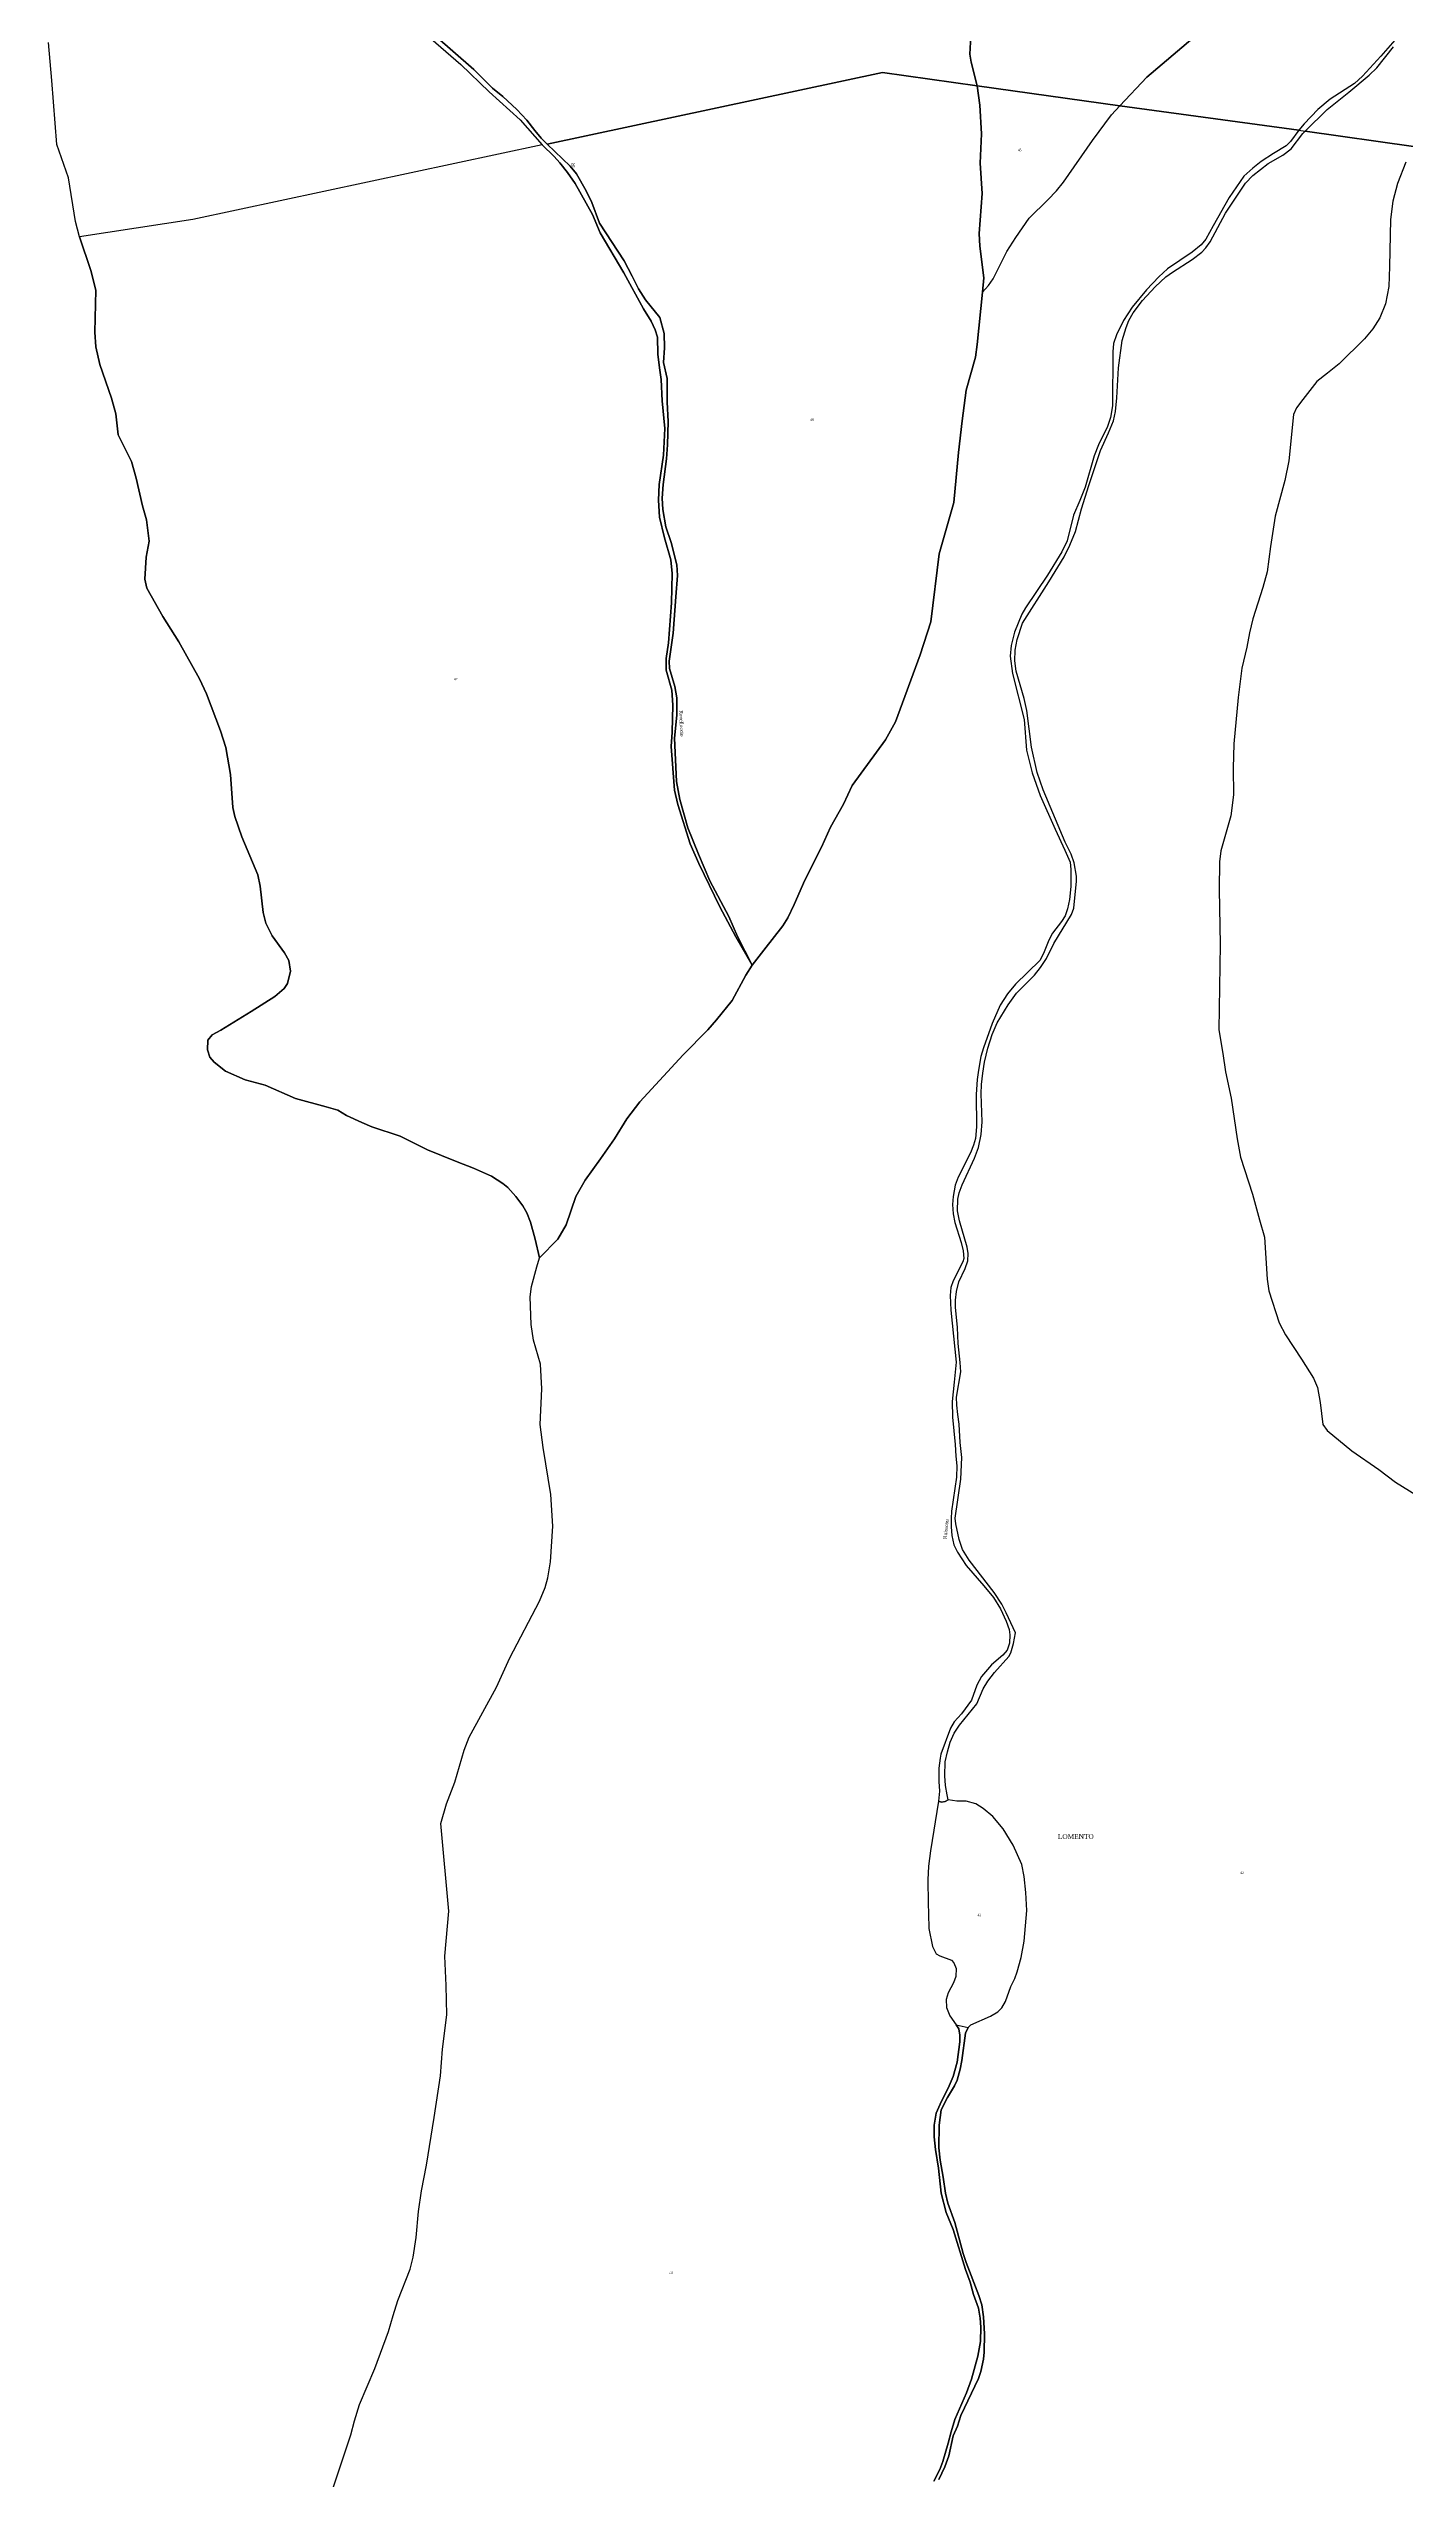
# Model space of a CAD drawing. Extents: x 1197506 to 1206978, y 6141540 to 6151741.
# Drawn here: x 1199805 to 1200936, y 6144041 to 6146067 of the extents above; entities that cross this region are included whole.
import ezdxf

# ---------------------------------------------------------------- set-up
doc = ezdxf.new("R2010")
doc.units = 0
doc.linetypes.add('CONTINU', pattern=[0])
for name, color, linetype in [('1LIEUDIT', 7, 'CONTINU'), ('1PARCELLE', 7, 'CONTINU'), ('1SUBDSECT', 7, 'CONTINU'), ('1TRONFLUV', 7, 'CONTINU'), ('3EAU', 7, 'CONTINU'), ('3LIEUDITTEX', 7, 'CONTINU'), ('3PARCELLETEX', 7, 'CONTINU'), ('3TRONFLUVTEX', 7, 'CONTINU')]:
    doc.layers.add(name, color=color, linetype=linetype)
doc.styles.get("Standard").update_dxf_attribs({"font": 'Times New Roman'})

msp = doc.modelspace()

# ---------------------------------------------------------------- linework, layer by layer
at = {"layer": '1LIEUDIT'}
for points in [[(1200573.63, 6146077.36), (1200572.65, 6146062.5), (1200573.77, 6146055.69), (1200578.81, 6146036.05), (1200581.01, 6146019.96), (1200582.47, 6145996.06), (1200581.38, 6145971.5), (1200583, 6145946.2), (1200580.44, 6145912.84), (1200580.97, 6145902.41), (1200584.49, 6145876.01), (1200583.38, 6145863.93), (1200578.96, 6145820.49), (1200577.31, 6145809.94), (1200569.7, 6145782.38), (1200566.45, 6145756.75), (1200563.25, 6145730.54), (1200559.36, 6145688.83), (1200547.14, 6145645.9), (1200540.1, 6145589.29), (1200531.46, 6145561.84), (1200510.73, 6145505.88), (1200502.44, 6145491), (1200474.7, 6145453.01), (1200467.37, 6145437.43), (1200456.5, 6145418.24), (1200449.07, 6145401.5), (1200435.09, 6145374.06), (1200426.42, 6145353.71), (1200421, 6145342.63), (1200416.84, 6145336.07), (1200401.01, 6145315.68), (1200391.44, 6145303.2), (1200386.03, 6145294.84), (1200374.61, 6145273.89), (1200361.7, 6145257.51), (1200354.39, 6145249.4), (1200333.71, 6145228.61), (1200297.71, 6145189.36), (1200286.79, 6145175.07), (1200276.71, 6145158.6), (1200264.92, 6145141.7), (1200252.06, 6145123.95), (1200244.41, 6145110.44), (1200236.25, 6145086.69), (1200229.35, 6145074.9), (1200214.03, 6145059.29), (1200210.56, 6145074.75), (1200206.5, 6145089.11), (1200203.51, 6145096.78), (1200200.21, 6145102.69), (1200194.37, 6145110.53), (1200187.84, 6145118.01), (1200183.63, 6145121.27), (1200174.12, 6145127.25), (1200159.08, 6145134), (1200145.39, 6145139.23), (1200132.6, 6145144.65), (1200120.67, 6145149.31), (1200098.14, 6145160.66), (1200074.43, 6145168.59), (1200066.02, 6145171.96), (1200053.35, 6145177.98), (1200046.2, 6145182.31), (1200036.28, 6145185.23), (1200010.86, 6145192.11), (1199985.56, 6145203.27), (1199969, 6145207.73), (1199952.57, 6145214.93), (1199942.95, 6145222.25), (1199939.44, 6145226.48), (1199937.37, 6145232.59), (1199937.78, 6145240.81), (1199941.29, 6145245.27), (1199948.5, 6145249.02), (1199973.81, 6145264.47), (1199993.69, 6145277.07), (1200001.36, 6145283.66), (1200004.26, 6145287.79), (1200006.56, 6145298.32), (1200005.18, 6145306.97), (1200001.55, 6145313.49), (1199991.33, 6145327.54), (1199986.06, 6145338.3), (1199983.78, 6145347.01), (1199981.39, 6145369.17), (1199979.46, 6145378.61), (1199966.05, 6145410.08), (1199960.2, 6145427.01), (1199958.64, 6145434.72), (1199956.69, 6145462.22), (1199952.86, 6145484.67), (1199948.37, 6145498.52), (1199936.54, 6145529.35), (1199930.69, 6145541.86), (1199913.73, 6145572.78), (1199900.26, 6145593.63), (1199886.99, 6145617.41), (1199885.35, 6145624.93), (1199886.45, 6145643.33), (1199888.79, 6145656.43), (1199886.67, 6145674.21), (1199883.38, 6145685.87), (1199878.11, 6145709.04), (1199874.14, 6145722.82), (1199862.99, 6145745.27), (1199861, 6145762.58), (1199857.48, 6145775.8), (1199847.67, 6145803.87), (1199844.5, 6145818.51), (1199843.64, 6145830.57), (1199844.56, 6145865.76), (1199840.24, 6145882.06), (1199830.74, 6145910.17), (1199827.39, 6145922.87), (1199821.53, 6145959.45), (1199812.06, 6145987.01), (1199807.74, 6146040.52), (1199805.1, 6146072.04)], [(1200573.63, 6146077.36), (1200572.65, 6146062.5), (1200573.77, 6146055.69), (1200578.81, 6146036.05), (1200697.74, 6146019.35), (1200846.82, 6145998.92), (1200852.13, 6145998.14), (1200942.41, 6145985.33)], [(1200038.89, 6144024.11), (1200046.17, 6144046.09), (1200057.05, 6144078.44), (1200060.11, 6144090.01), (1200064.04, 6144103.8), (1200076.97, 6144133.82), (1200088.31, 6144164.69), (1200092.13, 6144177.98), (1200096.06, 6144190.32), (1200106.28, 6144216.54), (1200108.89, 6144226.45), (1200111.24, 6144243.01), (1200113.19, 6144264.63), (1200115.73, 6144281.77), (1200120.02, 6144303.27), (1200126.47, 6144342.97), (1200131.66, 6144377.74), (1200133.43, 6144399.95), (1200136.94, 6144428.56), (1200136.25, 6144452.96), (1200135.16, 6144477.31), (1200138.49, 6144514.95), (1200131.94, 6144587.86), (1200136.62, 6144604.35), (1200143.45, 6144622.48), (1200151.39, 6144648.94), (1200155.57, 6144659.95), (1200178.41, 6144701.45), (1200189.4, 6144726.03), (1200214.15, 6144773.28), (1200218.9, 6144784.67), (1200221.19, 6144792.58), (1200223.16, 6144805.95), (1200225.38, 6144835.83), (1200223.62, 6144861.97), (1200217.12, 6144901.28), (1200214.59, 6144920.55), (1200216.18, 6144950.08), (1200215, 6144970.8), (1200209.18, 6144990.72), (1200207.28, 6145003.62), (1200206.47, 6145026.7), (1200207.5, 6145035.49), (1200211.97, 6145051.68), (1200214.03, 6145059.29), (1200229.35, 6145074.9), (1200236.25, 6145086.69), (1200244.41, 6145110.44), (1200252.06, 6145123.95), (1200264.92, 6145141.7), (1200276.71, 6145158.6), (1200286.79, 6145175.07), (1200297.71, 6145189.36), (1200333.71, 6145228.61), (1200354.39, 6145249.4), (1200361.7, 6145257.51), (1200374.61, 6145273.89), (1200386.03, 6145294.84), (1200391.44, 6145303.2), (1200401.01, 6145315.68), (1200416.84, 6145336.07), (1200421, 6145342.63), (1200426.42, 6145353.71), (1200435.09, 6145374.06), (1200449.07, 6145401.5), (1200456.5, 6145418.24), (1200467.37, 6145437.43), (1200474.7, 6145453.01), (1200502.44, 6145491), (1200510.73, 6145505.88), (1200531.46, 6145561.84), (1200540.1, 6145589.29), (1200547.14, 6145645.9), (1200559.36, 6145688.83), (1200563.25, 6145730.54), (1200566.45, 6145756.75), (1200569.7, 6145782.38), (1200577.31, 6145809.94), (1200578.96, 6145820.49), (1200583.38, 6145863.93), (1200584.49, 6145876.01), (1200580.97, 6145902.41), (1200580.44, 6145912.84), (1200583, 6145946.2), (1200581.38, 6145971.5), (1200582.47, 6145996.06), (1200581.01, 6146019.96), (1200578.81, 6146036.05), (1200697.74, 6146019.35), (1200846.82, 6145998.92), (1200846.82, 6145998.92), (1200852.13, 6145998.14), (1200942.41, 6145985.33)], [(1200935.99, 6145972.48), (1200928.97, 6145954.46), (1200925.23, 6145939.81), (1200923.16, 6145924.48), (1200922.36, 6145885.38), (1200921.74, 6145868.79), (1200919.18, 6145854.18), (1200914.39, 6145842.61), (1200908.4, 6145833.52), (1200901.58, 6145825.16), (1200880.33, 6145804.33), (1200870.81, 6145796.41), (1200861.96, 6145789.73), (1200850.11, 6145774.65), (1200844.94, 6145767.72), (1200842.41, 6145762.06), (1200838.46, 6145723.4), (1200835.29, 6145707.2), (1200827.27, 6145677.4), (1200823.15, 6145652.03), (1200820.43, 6145630.95), (1200816.99, 6145617.99), (1200808.46, 6145591.85), (1200805.78, 6145580.12), (1200803.46, 6145568.09), (1200799.33, 6145550.58), (1200796.35, 6145526.15), (1200792.59, 6145487.57), (1200792.24, 6145467.47), (1200792.37, 6145445.16), (1200790.18, 6145427.58), (1200781.77, 6145398.44), (1200780.77, 6145389.28), (1200780.46, 6145366.32), (1200781.42, 6145320.29), (1200780.12, 6145249.31), (1200783.49, 6145229.65), (1200785.76, 6145214.27), (1200790.56, 6145192.45), (1200795.57, 6145158.34), (1200798.25, 6145143.28), (1200808.3, 6145112.47), (1200813.98, 6145090.93), (1200818.16, 6145076.65), (1200820.42, 6145041.51), (1200821.76, 6145031.94), (1200830.56, 6145005.01), (1200835.62, 6144995.28), (1200849.21, 6144974.97), (1200859.14, 6144959.01), (1200862.46, 6144951.12), (1200864.6, 6144938.76), (1200866.86, 6144920.51), (1200870.47, 6144915.33), (1200890.99, 6144898.59), (1200913.61, 6144882.89), (1200927.43, 6144872.3), (1200966.01, 6144848.42)], [(1200935.99, 6145972.48), (1200928.97, 6145954.46), (1200925.23, 6145939.81), (1200923.16, 6145924.48), (1200922.36, 6145885.38), (1200921.74, 6145868.79), (1200919.18, 6145854.18), (1200914.39, 6145842.61), (1200908.4, 6145833.52), (1200901.58, 6145825.16), (1200880.33, 6145804.33), (1200870.81, 6145796.41), (1200861.96, 6145789.73), (1200850.11, 6145774.65), (1200844.94, 6145767.72), (1200842.41, 6145762.06), (1200838.46, 6145723.4), (1200835.29, 6145707.2), (1200827.27, 6145677.4), (1200823.15, 6145652.03), (1200820.43, 6145630.95), (1200816.99, 6145617.99), (1200808.46, 6145591.85), (1200805.78, 6145580.12), (1200803.46, 6145568.09), (1200799.33, 6145550.58), (1200796.35, 6145526.15), (1200792.59, 6145487.57), (1200792.24, 6145467.47), (1200792.37, 6145445.16), (1200790.18, 6145427.58), (1200781.77, 6145398.44), (1200780.77, 6145389.28), (1200780.46, 6145366.32), (1200781.42, 6145320.29), (1200780.12, 6145249.31), (1200783.49, 6145229.65), (1200785.76, 6145214.27), (1200790.56, 6145192.45), (1200795.57, 6145158.34), (1200798.25, 6145143.28), (1200808.3, 6145112.47), (1200813.98, 6145090.93), (1200818.16, 6145076.65), (1200820.42, 6145041.51), (1200821.76, 6145031.94), (1200830.56, 6145005.01), (1200835.62, 6144995.28), (1200849.21, 6144974.97), (1200859.14, 6144959.01), (1200862.46, 6144951.12), (1200864.6, 6144938.76), (1200866.86, 6144920.51), (1200870.47, 6144915.33), (1200890.99, 6144898.59), (1200913.61, 6144882.89), (1200927.43, 6144872.3), (1200966.01, 6144848.42)]]:
    msp.add_lwpolyline(points, dxfattribs=at)
at = {"layer": '1PARCELLE'}
for points in [[(1200119.43, 6146078.98), (1200148.59, 6146053.66), (1200172.28, 6146031.1), (1200197.92, 6146007.73), (1200216.44, 6145986.86), (1199925.14, 6145924.48), (1199830.74, 6145910.17), (1199830.74, 6145910.17), (1199827.39, 6145922.87), (1199821.53, 6145959.45), (1199812.06, 6145987.01), (1199807.74, 6146040.52), (1199805.1, 6146072.04)], [(1200126.64, 6146078.18), (1200159.28, 6146049.61), (1200166.83, 6146042.06), (1200175.09, 6146034.14), (1200183.49, 6146027.11), (1200195.19, 6146016.33), (1200203.44, 6146007.45), (1200210.37, 6145998.64), (1200215.46, 6145992.46), (1200220.62, 6145987.41), (1200500.07, 6146047.19), (1200578.81, 6146036.05), (1200578.81, 6146036.05), (1200573.77, 6146055.69), (1200572.65, 6146062.5), (1200573.63, 6146077.36)], [(1200758.65, 6146075.65), (1200720.17, 6146043.11), (1200697.74, 6146019.35), (1200697.74, 6146019.35), (1200578.81, 6146036.05), (1200573.77, 6146055.69), (1200572.65, 6146062.5), (1200573.63, 6146077.36)], [(1200928.87, 6146076.34), (1200915.13, 6146060.84), (1200899.87, 6146043.93), (1200893.31, 6146037.87), (1200872.85, 6146024.97), (1200862.65, 6146016.24), (1200851.28, 6146004.21), (1200846.82, 6145998.92), (1200697.74, 6146019.35), (1200697.74, 6146019.35), (1200720.17, 6146043.11), (1200758.65, 6146075.65)], [(1201003.54, 6146079.62), (1200980.16, 6146051.55), (1200969.1, 6146031.33), (1200951.91, 6146002.79), (1200942.41, 6145985.33), (1200852.13, 6145998.14), (1200870.49, 6146016.29), (1200888.41, 6146030.8), (1200905.58, 6146044.88), (1200911.83, 6146051.07), (1200925.72, 6146068.46)], [(1200038.89, 6144024.11), (1200046.17, 6144046.09), (1200057.05, 6144078.44), (1200060.11, 6144090.01), (1200064.04, 6144103.8), (1200076.97, 6144133.82), (1200088.31, 6144164.69), (1200092.13, 6144177.98), (1200096.06, 6144190.32), (1200106.28, 6144216.54), (1200108.89, 6144226.45), (1200111.24, 6144243.01), (1200113.19, 6144264.63), (1200115.73, 6144281.77), (1200120.02, 6144303.27), (1200126.47, 6144342.97), (1200131.66, 6144377.74), (1200133.43, 6144399.95), (1200136.94, 6144428.56), (1200136.25, 6144452.96), (1200135.16, 6144477.31), (1200138.49, 6144514.95), (1200131.94, 6144587.86), (1200136.62, 6144604.35), (1200143.45, 6144622.48), (1200151.39, 6144648.94), (1200155.57, 6144659.95), (1200178.41, 6144701.45), (1200189.4, 6144726.03), (1200214.15, 6144773.28), (1200218.9, 6144784.67), (1200221.19, 6144792.58), (1200223.16, 6144805.95), (1200225.38, 6144835.83), (1200223.62, 6144861.97), (1200217.12, 6144901.28), (1200214.59, 6144920.55), (1200216.18, 6144950.08), (1200215, 6144970.8), (1200209.18, 6144990.72), (1200207.28, 6145003.62), (1200206.47, 6145026.7), (1200207.5, 6145035.49), (1200211.97, 6145051.68), (1200214.03, 6145059.29), (1200229.35, 6145074.9), (1200236.25, 6145086.69), (1200244.41, 6145110.44), (1200252.06, 6145123.95), (1200264.92, 6145141.7), (1200276.71, 6145158.6), (1200286.79, 6145175.07), (1200297.71, 6145189.36), (1200333.71, 6145228.61), (1200354.39, 6145249.4), (1200361.7, 6145257.51), (1200374.61, 6145273.89), (1200386.03, 6145294.84), (1200391.44, 6145303.2), (1200401.01, 6145315.68), (1200416.84, 6145336.07), (1200421, 6145342.63), (1200426.42, 6145353.71), (1200435.09, 6145374.06), (1200449.07, 6145401.5), (1200456.5, 6145418.24), (1200467.37, 6145437.43), (1200474.7, 6145453.01), (1200502.44, 6145491), (1200510.73, 6145505.88), (1200531.46, 6145561.84), (1200540.1, 6145589.29), (1200547.14, 6145645.9), (1200559.36, 6145688.83), (1200563.25, 6145730.54), (1200566.45, 6145756.75), (1200569.7, 6145782.38), (1200577.31, 6145809.94), (1200578.96, 6145820.49), (1200583.38, 6145863.93), (1200588.14, 6145869.61), (1200592.08, 6145875.2), (1200603.67, 6145897.99), (1200611.03, 6145909.62), (1200622.13, 6145925.79), (1200637.82, 6145940.88), (1200644.98, 6145948.4), (1200650.76, 6145955.58), (1200674.9, 6145990.57), (1200690.69, 6146011.87), (1200697.74, 6146019.35), (1200846.82, 6145998.92), (1200839.96, 6145989.7), (1200836.19, 6145986.01), (1200825.88, 6145979.5), (1200815.46, 6145972.88), (1200808.58, 6145967.5), (1200801.16, 6145960.61), (1200788.83, 6145943), (1200775.5, 6145919.31), (1200769.42, 6145908.32), (1200765.52, 6145903.56), (1200757.98, 6145897.24), (1200737.51, 6145883.51), (1200730.29, 6145876.84), (1200719.8, 6145866.01), (1200708.02, 6145851.55), (1200700.76, 6145840.35), (1200694.8, 6145828.5), (1200692.46, 6145821.31), (1200691.75, 6145814.39), (1200691.61, 6145769.45), (1200690.06, 6145759.53), (1200687.56, 6145752.14), (1200680.01, 6145736.83), (1200676.41, 6145727.55), (1200668.78, 6145701.63), (1200664.31, 6145690.48), (1200659.18, 6145678.29), (1200653.86, 6145656.78), (1200649.29, 6145647.77), (1200637.34, 6145628.29), (1200619.09, 6145601.09), (1200616.13, 6145595.83), (1200609.88, 6145580.67), (1200607.03, 6145569.73), (1200606.46, 6145560.59), (1200608.32, 6145546.22), (1200617.89, 6145507.89), (1200619.96, 6145482.36), (1200624.73, 6145463.6), (1200631.24, 6145444.52), (1200643.72, 6145416.5), (1200652.01, 6145399.17), (1200656.23, 6145388.94), (1200656.85, 6145383), (1200656.9, 6145368.81), (1200655.87, 6145357.96), (1200654.11, 6145350.13), (1200652.06, 6145344.28), (1200648.99, 6145339.5), (1200641.68, 6145329.85), (1200638.41, 6145324.14), (1200634.19, 6145312.94), (1200631.11, 6145307.06), (1200610.69, 6145287.3), (1200604.03, 6145279.25), (1200598.08, 6145269.96), (1200591.24, 6145254.59), (1200584.12, 6145234.4), (1200581.86, 6145227.2), (1200579.86, 6145215.72), (1200578.71, 6145207.89), (1200578.04, 6145195.34), (1200578.3, 6145168.56), (1200577.4, 6145158.85), (1200575.85, 6145153.11), (1200573.33, 6145146.9), (1200563.07, 6145126.66), (1200560.56, 6145119.76), (1200558.71, 6145110.31), (1200558.16, 6145103.76), (1200558.72, 6145095.91), (1200560.3, 6145088.73), (1200565.42, 6145072.04), (1200567.18, 6145065.26), (1200567.74, 6145058.69), (1200566.78, 6145055.94), (1200558.78, 6145040.16), (1200556.88, 6145034.72), (1200556.2, 6145027.84), (1200557.01, 6145015.63), (1200561.3, 6144972.35), (1200559.68, 6144955.61), (1200557.93, 6144939.62), (1200558.27, 6144926.62), (1200560.62, 6144903.77), (1200561.07, 6144894.01), (1200561.75, 6144886.01), (1200561.54, 6144876.62), (1200557.33, 6144848.07), (1200557.11, 6144842.05), (1200557.26, 6144835.18), (1200557.69, 6144827.81), (1200559.42, 6144820.25), (1200562.3, 6144813.98), (1200569.7, 6144803.04), (1200584.35, 6144786.06), (1200592.42, 6144776.32), (1200598.29, 6144766.73), (1200602.98, 6144756.47), (1200605.38, 6144749.46), (1200606.03, 6144745.07), (1200605.7, 6144738.07), (1200603.91, 6144732.25), (1200600.34, 6144728.29), (1200590.75, 6144720.26), (1200582.38, 6144710.4), (1200578.42, 6144703.32), (1200574.03, 6144690.83), (1200565.66, 6144679.41), (1200559.67, 6144672.59), (1200556.7, 6144667.35), (1200548.48, 6144645.78), (1200547.88, 6144642.43), (1200546.89, 6144634.09), (1200546.97, 6144622.9), (1200547.38, 6144614.94), (1200546.59, 6144606.54), (1200540.02, 6144565.21), (1200538.3, 6144552.25), (1200537.76, 6144540.84), (1200537.95, 6144521.6), (1200538.37, 6144512.65), (1200538.61, 6144500.5), (1200541.5, 6144485.54), (1200544.61, 6144479.43), (1200547.58, 6144477.6), (1200557.31, 6144473.97), (1200559.36, 6144471.91), (1200561.27, 6144467.06), (1200560.93, 6144460.49), (1200559.01, 6144455.13), (1200554.65, 6144446.85), (1200553.03, 6144441.28), (1200553.35, 6144434.62), (1200555.96, 6144427.7), (1200561.24, 6144420.09), (1200563.43, 6144416.73), (1200564.41, 6144411.39), (1200564.36, 6144405.84), (1200562.06, 6144389.01), (1200558.92, 6144377.02), (1200554.72, 6144367.42), (1200549.07, 6144356.6), (1200544.64, 6144346.48), (1200543.04, 6144336.39), (1200543.03, 6144326.79), (1200544.02, 6144316.28), (1200546.48, 6144300.67), (1200548.75, 6144279.98), (1200553.11, 6144263.65), (1200558.74, 6144249.56), (1200569.13, 6144216.25), (1200573, 6144205.77), (1200575.82, 6144195.33), (1200579.85, 6144183.94), (1200581.46, 6144175.7), (1200581.81, 6144168.3), (1200581.47, 6144156.14), (1200579.31, 6144144.07), (1200574.08, 6144124.98), (1200569.83, 6144113.53), (1200560.11, 6144091.27), (1200557.1, 6144081), (1200554.73, 6144071.5), (1200550.34, 6144056.23), (1200547.58, 6144049.52), (1200542.64, 6144039.78)], [(1200546.99, 6144041.14), (1200551.83, 6144051.88), (1200555.27, 6144060.86), (1200558.69, 6144077.68), (1200562.48, 6144085.76), (1200565.33, 6144094.58), (1200579.87, 6144125.4), (1200581.8, 6144131.15), (1200584.02, 6144141.39), (1200584.76, 6144147.36), (1200584.84, 6144162.51), (1200584.09, 6144176.91), (1200582.62, 6144186.68), (1200580.25, 6144194.45), (1200569.62, 6144222.16), (1200567.2, 6144229.57), (1200560.22, 6144255.53), (1200554.5, 6144271.49), (1200552.37, 6144279.99), (1200550.59, 6144293.21), (1200548.02, 6144307.23), (1200546.99, 6144317.5), (1200547.07, 6144336.43), (1200548.82, 6144349.27), (1200554.07, 6144359.66), (1200559.84, 6144369.23), (1200562.19, 6144374.14), (1200564.76, 6144383.18), (1200566.17, 6144390.33), (1200568.99, 6144413.27), (1200571.31, 6144417.79), (1200573.47, 6144420.06), (1200589.82, 6144427.23), (1200596.11, 6144431.08), (1200599.25, 6144434.31), (1200602.54, 6144439.58), (1200606.98, 6144451.96), (1200610.21, 6144458.63), (1200612.21, 6144464.34), (1200615.39, 6144476.28), (1200617.87, 6144489.89), (1200620.08, 6144515.42), (1200619.4, 6144530.52), (1200617.93, 6144543.72), (1200615.99, 6144553.77), (1200608.76, 6144569.85), (1200600.52, 6144583.41), (1200591.81, 6144593.66), (1200583.81, 6144600.39), (1200577.76, 6144604.19), (1200569.64, 6144606.43), (1200562, 6144606.44), (1200554.79, 6144607.54), (1200553.74, 6144611.75), (1200552.36, 6144619.64), (1200551.85, 6144627.72), (1200552.12, 6144639.35), (1200554, 6144647.61), (1200556.32, 6144655.73), (1200559.78, 6144663.19), (1200564.01, 6144669.97), (1200578.51, 6144687.51), (1200583.96, 6144700.11), (1200587.73, 6144706.66), (1200593.2, 6144713.87), (1200605.3, 6144727.07), (1200606.92, 6144730.19), (1200609.13, 6144737.96), (1200610.69, 6144746.78), (1200602.91, 6144763.57), (1200599.33, 6144770.61), (1200592.9, 6144780.55), (1200572.02, 6144807.26), (1200566.74, 6144816.36), (1200563.69, 6144824.67), (1200561.07, 6144837.78), (1200560.58, 6144842.31), (1200565.32, 6144874.8), (1200565.92, 6144892.93), (1200564.71, 6144905.47), (1200563.87, 6144920.66), (1200562.61, 6144928.7), (1200561.8, 6144936.58), (1200561.7, 6144943.13), (1200565.22, 6144964.28), (1200564.76, 6144972.11), (1200562.95, 6144987.81), (1200562.34, 6145001.36), (1200560.76, 6145018.3), (1200560.69, 6145023.98), (1200561.51, 6145031.36), (1200563.53, 6145039.19), (1200568.69, 6145050.32), (1200571.03, 6145056.9), (1200571.34, 6145062.92), (1200570.43, 6145068.19), (1200564.05, 6145090.27), (1200562.45, 6145098.57), (1200562.73, 6145108.22), (1200563.81, 6145113.55), (1200566.26, 6145120.03), (1200576.47, 6145142.5), (1200579.83, 6145151.29), (1200582.29, 6145162.18), (1200583.06, 6145172.51), (1200582.16, 6145195.99), (1200582.37, 6145203.71), (1200583.41, 6145213.1), (1200585.04, 6145222.44), (1200587.68, 6145234), (1200591.39, 6145245.3), (1200595.59, 6145255.25), (1200604.77, 6145270.21), (1200611.51, 6145279.74), (1200626.57, 6145294.89), (1200631.52, 6145301.18), (1200636.48, 6145308.65), (1200642.78, 6145321.22), (1200657.47, 6145345.56), (1200659.34, 6145350.6), (1200661.59, 6145373.2), (1200661.57, 6145377.42), (1200659.64, 6145388.43), (1200657.29, 6145395.68), (1200652.26, 6145405.66), (1200633.93, 6145449.33), (1200628.73, 6145463.86), (1200624.06, 6145484.75), (1200620.16, 6145515.39), (1200617.91, 6145525.29), (1200611.39, 6145548.24), (1200610.16, 6145556.83), (1200610.38, 6145565.76), (1200612.07, 6145574.69), (1200616.51, 6145588.07), (1200638.65, 6145622.72), (1200651.2, 6145643.36), (1200655.97, 6145653.09), (1200660.83, 6145664.53), (1200665.78, 6145683.5), (1200671.96, 6145702.81), (1200681.65, 6145732.08), (1200688.38, 6145746.84), (1200692.53, 6145756.86), (1200694.18, 6145764.58), (1200695.3, 6145776.02), (1200696.47, 6145800.98), (1200699.64, 6145823.71), (1200702.93, 6145834.57), (1200705.28, 6145840.41), (1200708.91, 6145846.83), (1200716.56, 6145857.23), (1200727.1, 6145868.41), (1200736.07, 6145876.69), (1200741.66, 6145880.83), (1200757.92, 6145891.13), (1200766.16, 6145897.48), (1200769.38, 6145900.87), (1200773.09, 6145905.86), (1200785.85, 6145929.99), (1200802.28, 6145954.85), (1200808.56, 6145961.13), (1200821.35, 6145971.17), (1200833.61, 6145978.3), (1200840.6, 6145983.35), (1200850.11, 6145996.23), (1200852.13, 6145998.14), (1200942.41, 6145985.33)], [(1200935.99, 6145972.48), (1200928.97, 6145954.46), (1200925.23, 6145939.81), (1200923.16, 6145924.48), (1200922.36, 6145885.38), (1200921.74, 6145868.79), (1200919.18, 6145854.18), (1200914.39, 6145842.61), (1200908.4, 6145833.52), (1200901.58, 6145825.16), (1200880.33, 6145804.33), (1200870.81, 6145796.41), (1200861.96, 6145789.73), (1200850.11, 6145774.65), (1200844.94, 6145767.72), (1200842.41, 6145762.06), (1200838.46, 6145723.4), (1200835.29, 6145707.2), (1200827.27, 6145677.4), (1200823.15, 6145652.03), (1200820.43, 6145630.95), (1200816.99, 6145617.99), (1200808.46, 6145591.85), (1200805.78, 6145580.12), (1200803.46, 6145568.09), (1200799.33, 6145550.58), (1200796.35, 6145526.15), (1200792.59, 6145487.57), (1200792.24, 6145467.47), (1200792.37, 6145445.16), (1200790.18, 6145427.58), (1200781.77, 6145398.44), (1200780.77, 6145389.28), (1200780.46, 6145366.32), (1200781.42, 6145320.29), (1200780.12, 6145249.31), (1200783.49, 6145229.65), (1200785.76, 6145214.27), (1200790.56, 6145192.45), (1200795.57, 6145158.34), (1200798.25, 6145143.28), (1200808.3, 6145112.47), (1200813.98, 6145090.93), (1200818.16, 6145076.65), (1200820.42, 6145041.51), (1200821.76, 6145031.94), (1200830.56, 6145005.01), (1200835.62, 6144995.28), (1200849.21, 6144974.97), (1200859.14, 6144959.01), (1200862.46, 6144951.12), (1200864.6, 6144938.76), (1200866.86, 6144920.51), (1200870.47, 6144915.33), (1200890.99, 6144898.59), (1200913.61, 6144882.89), (1200927.43, 6144872.3), (1200966.01, 6144848.42)], [(1200935.99, 6145972.48), (1200928.97, 6145954.46), (1200925.23, 6145939.81), (1200923.16, 6145924.48), (1200922.36, 6145885.38), (1200921.74, 6145868.79), (1200919.18, 6145854.18), (1200914.39, 6145842.61), (1200908.4, 6145833.52), (1200901.58, 6145825.16), (1200880.33, 6145804.33), (1200870.81, 6145796.41), (1200861.96, 6145789.73), (1200850.11, 6145774.65), (1200844.94, 6145767.72), (1200842.41, 6145762.06), (1200838.46, 6145723.4), (1200835.29, 6145707.2), (1200827.27, 6145677.4), (1200823.15, 6145652.03), (1200820.43, 6145630.95), (1200816.99, 6145617.99), (1200808.46, 6145591.85), (1200805.78, 6145580.12), (1200803.46, 6145568.09), (1200799.33, 6145550.58), (1200796.35, 6145526.15), (1200792.59, 6145487.57), (1200792.24, 6145467.47), (1200792.37, 6145445.16), (1200790.18, 6145427.58), (1200781.77, 6145398.44), (1200780.77, 6145389.28), (1200780.46, 6145366.32), (1200781.42, 6145320.29), (1200780.12, 6145249.31), (1200783.49, 6145229.65), (1200785.76, 6145214.27), (1200790.56, 6145192.45), (1200795.57, 6145158.34), (1200798.25, 6145143.28), (1200808.3, 6145112.47), (1200813.98, 6145090.93), (1200818.16, 6145076.65), (1200820.42, 6145041.51), (1200821.76, 6145031.94), (1200830.56, 6145005.01), (1200835.62, 6144995.28), (1200849.21, 6144974.97), (1200859.14, 6144959.01), (1200862.46, 6144951.12), (1200864.6, 6144938.76), (1200866.86, 6144920.51), (1200870.47, 6144915.33), (1200890.99, 6144898.59), (1200913.61, 6144882.89), (1200927.43, 6144872.3), (1200966.01, 6144848.42)]]:
    msp.add_lwpolyline(points, dxfattribs=at)
for points in [[(1200578.81, 6146036.05), (1200500.07, 6146047.19), (1200220.62, 6145987.41), (1200239.57, 6145969.15), (1200244.85, 6145962.54), (1200252.96, 6145948.38), (1200257.85, 6145938.77), (1200264.09, 6145921.54), (1200284.55, 6145890.1), (1200291.29, 6145877.37), (1200296.53, 6145866.69), (1200302.33, 6145857.67), (1200314.28, 6145843.04), (1200318.1, 6145829.5), (1200318.28, 6145817.79), (1200317.51, 6145805.47), (1200320.6, 6145792.12), (1200320.57, 6145772.31), (1200321.44, 6145756.19), (1200320.9, 6145736.73), (1200319.95, 6145725.18), (1200317.11, 6145703.67), (1200316.35, 6145692.41), (1200316.83, 6145682.87), (1200319.35, 6145668.62), (1200323.79, 6145655.41), (1200328.55, 6145636.71), (1200329.01, 6145627.89), (1200327.84, 6145610.19), (1200325.65, 6145579.98), (1200322.17, 6145556.65), (1200322.37, 6145550.42), (1200326.87, 6145535.51), (1200328.51, 6145526.01), (1200328.44, 6145511.43), (1200326.5, 6145492.41), (1200328.21, 6145456.31), (1200330.94, 6145441.25), (1200337.82, 6145417.71), (1200346.53, 6145395.72), (1200356.11, 6145373.6), (1200372, 6145343.74), (1200379.24, 6145327.04), (1200391.44, 6145303.2), (1200401.01, 6145315.68), (1200416.84, 6145336.07), (1200421, 6145342.63), (1200426.42, 6145353.71), (1200435.09, 6145374.06), (1200449.07, 6145401.5), (1200456.5, 6145418.24), (1200467.37, 6145437.43), (1200474.7, 6145453.01), (1200502.44, 6145491), (1200510.73, 6145505.88), (1200531.46, 6145561.84), (1200540.1, 6145589.29), (1200547.14, 6145645.9), (1200559.36, 6145688.83), (1200563.25, 6145730.54), (1200566.45, 6145756.75), (1200569.7, 6145782.38), (1200577.31, 6145809.94), (1200578.96, 6145820.49), (1200583.38, 6145863.93), (1200584.49, 6145876.01), (1200580.97, 6145902.41), (1200580.44, 6145912.84), (1200583, 6145946.2), (1200581.38, 6145971.5), (1200582.47, 6145996.06), (1200581.01, 6146019.96), (1200578.81, 6146036.05)], [(1200697.74, 6146019.35), (1200578.81, 6146036.05), (1200581.01, 6146019.96), (1200582.47, 6145996.06), (1200581.38, 6145971.5), (1200583, 6145946.2), (1200580.44, 6145912.84), (1200580.97, 6145902.41), (1200584.49, 6145876.01), (1200583.38, 6145863.93), (1200588.14, 6145869.61), (1200592.08, 6145875.2), (1200603.67, 6145897.99), (1200611.03, 6145909.62), (1200622.13, 6145925.79), (1200637.82, 6145940.88), (1200644.98, 6145948.4), (1200650.76, 6145955.58), (1200674.9, 6145990.57), (1200690.69, 6146011.87), (1200697.74, 6146019.35)], [(1199830.74, 6145910.17), (1199840.24, 6145882.06), (1199844.56, 6145865.76), (1199843.64, 6145830.57), (1199844.5, 6145818.51), (1199847.67, 6145803.87), (1199857.48, 6145775.8), (1199861, 6145762.58), (1199862.99, 6145745.27), (1199874.14, 6145722.82), (1199878.11, 6145709.04), (1199883.38, 6145685.87), (1199886.67, 6145674.21), (1199888.79, 6145656.43), (1199886.45, 6145643.33), (1199885.35, 6145624.93), (1199886.99, 6145617.41), (1199900.26, 6145593.63), (1199913.73, 6145572.78), (1199930.69, 6145541.86), (1199936.54, 6145529.35), (1199948.37, 6145498.52), (1199952.86, 6145484.67), (1199956.69, 6145462.22), (1199958.64, 6145434.72), (1199960.2, 6145427.01), (1199966.05, 6145410.08), (1199979.46, 6145378.61), (1199981.39, 6145369.17), (1199983.78, 6145347.01), (1199986.06, 6145338.3), (1199991.33, 6145327.54), (1200001.55, 6145313.49), (1200005.18, 6145306.97), (1200006.56, 6145298.32), (1200004.26, 6145287.79), (1200001.36, 6145283.66), (1199993.69, 6145277.07), (1199973.81, 6145264.47), (1199948.5, 6145249.02), (1199941.29, 6145245.27), (1199937.78, 6145240.81), (1199937.37, 6145232.59), (1199939.44, 6145226.48), (1199942.95, 6145222.25), (1199952.57, 6145214.93), (1199969, 6145207.73), (1199985.56, 6145203.27), (1200010.86, 6145192.11), (1200036.28, 6145185.23), (1200046.2, 6145182.31), (1200053.35, 6145177.98), (1200066.02, 6145171.96), (1200074.43, 6145168.59), (1200098.14, 6145160.66), (1200120.67, 6145149.31), (1200132.6, 6145144.65), (1200145.39, 6145139.23), (1200159.08, 6145134), (1200174.12, 6145127.25), (1200183.63, 6145121.27), (1200187.84, 6145118.01), (1200194.37, 6145110.53), (1200200.21, 6145102.69), (1200203.51, 6145096.78), (1200206.5, 6145089.11), (1200210.56, 6145074.75), (1200214.03, 6145059.29), (1200229.35, 6145074.9), (1200236.25, 6145086.69), (1200244.41, 6145110.44), (1200252.06, 6145123.95), (1200264.92, 6145141.7), (1200276.71, 6145158.6), (1200286.79, 6145175.07), (1200297.71, 6145189.36), (1200333.71, 6145228.61), (1200354.39, 6145249.4), (1200361.7, 6145257.51), (1200374.61, 6145273.89), (1200386.03, 6145294.84), (1200391.44, 6145303.2), (1200377.78, 6145326.79), (1200364.33, 6145351.84), (1200346.88, 6145388), (1200339.75, 6145404.21), (1200329.31, 6145437.1), (1200326.74, 6145449.03), (1200323.73, 6145485.51), (1200324.57, 6145497.4), (1200325.25, 6145519.98), (1200324.3, 6145532.42), (1200319.7, 6145549.07), (1200319.77, 6145558.68), (1200321.5, 6145571.94), (1200324.21, 6145605.15), (1200324.66, 6145629.52), (1200323.47, 6145641.07), (1200318.34, 6145659.23), (1200314.14, 6145676.55), (1200313.29, 6145690.78), (1200313.94, 6145703.78), (1200317.32, 6145728.1), (1200318.54, 6145750.45), (1200316.31, 6145773.55), (1200315.44, 6145791.37), (1200313.99, 6145800.96), (1200312.78, 6145812.29), (1200312.54, 6145826.52), (1200310.49, 6145832.7), (1200307.05, 6145839.94), (1200300.83, 6145850.07), (1200284.46, 6145880.07), (1200264.78, 6145913.52), (1200258.2, 6145928.81), (1200243.81, 6145954.52), (1200237.53, 6145963.84), (1200231.12, 6145971.77), (1200226.42, 6145977.01), (1200216.44, 6145986.86), (1199925.14, 6145924.48), (1199830.74, 6145910.17)], [(1200571.31, 6144417.79), (1200573.47, 6144420.06), (1200589.82, 6144427.23), (1200596.11, 6144431.08), (1200599.25, 6144434.31), (1200602.54, 6144439.58), (1200606.98, 6144451.96), (1200610.21, 6144458.63), (1200612.21, 6144464.34), (1200615.39, 6144476.28), (1200617.87, 6144489.89), (1200620.08, 6144515.42), (1200619.4, 6144530.52), (1200617.93, 6144543.72), (1200615.99, 6144553.77), (1200608.76, 6144569.85), (1200600.52, 6144583.41), (1200591.81, 6144593.66), (1200583.81, 6144600.39), (1200577.76, 6144604.19), (1200569.64, 6144606.43), (1200562, 6144606.44), (1200554.79, 6144607.54), (1200552.16, 6144606.18), (1200549.07, 6144605.72), (1200546.59, 6144606.54), (1200540.02, 6144565.21), (1200538.3, 6144552.25), (1200537.76, 6144540.84), (1200537.95, 6144521.6), (1200538.37, 6144512.65), (1200538.61, 6144500.5), (1200541.5, 6144485.54), (1200544.61, 6144479.43), (1200547.58, 6144477.6), (1200557.31, 6144473.97), (1200559.36, 6144471.91), (1200561.27, 6144467.06), (1200560.93, 6144460.49), (1200559.01, 6144455.13), (1200554.65, 6144446.85), (1200553.03, 6144441.28), (1200553.35, 6144434.62), (1200555.96, 6144427.7), (1200561.24, 6144420.09), (1200571.31, 6144417.79)]]:
    msp.add_lwpolyline(points, close=True, dxfattribs=at)
at = {"layer": '1SUBDSECT'}
msp.add_lwpolyline([(1200038.89, 6144024.11), (1200046.17, 6144046.09), (1200057.05, 6144078.44), (1200060.11, 6144090.01), (1200064.04, 6144103.8), (1200076.97, 6144133.82), (1200088.31, 6144164.69), (1200092.13, 6144177.98), (1200096.06, 6144190.32), (1200106.28, 6144216.54), (1200108.89, 6144226.45), (1200111.24, 6144243.01), (1200113.19, 6144264.63), (1200115.73, 6144281.77), (1200120.02, 6144303.27), (1200126.47, 6144342.97), (1200131.66, 6144377.74), (1200133.43, 6144399.95), (1200136.94, 6144428.56), (1200136.25, 6144452.96), (1200135.16, 6144477.31), (1200138.49, 6144514.95), (1200131.94, 6144587.86), (1200136.62, 6144604.35), (1200143.45, 6144622.48), (1200151.39, 6144648.94), (1200155.57, 6144659.95), (1200178.41, 6144701.45), (1200189.4, 6144726.03), (1200214.15, 6144773.28), (1200218.9, 6144784.67), (1200221.19, 6144792.58), (1200223.16, 6144805.95), (1200225.38, 6144835.83), (1200223.62, 6144861.97), (1200217.12, 6144901.28), (1200214.59, 6144920.55), (1200216.18, 6144950.08), (1200215, 6144970.8), (1200209.18, 6144990.72), (1200207.28, 6145003.62), (1200206.47, 6145026.7), (1200207.5, 6145035.49), (1200211.97, 6145051.68), (1200214.03, 6145059.29), (1200210.56, 6145074.75), (1200206.5, 6145089.11), (1200203.51, 6145096.78), (1200200.21, 6145102.69), (1200194.37, 6145110.53), (1200187.84, 6145118.01), (1200183.63, 6145121.27), (1200174.12, 6145127.25), (1200159.08, 6145134), (1200145.39, 6145139.23), (1200132.6, 6145144.65), (1200120.67, 6145149.31), (1200098.14, 6145160.66), (1200074.43, 6145168.59), (1200066.02, 6145171.96), (1200053.35, 6145177.98), (1200046.2, 6145182.31), (1200036.28, 6145185.23), (1200010.86, 6145192.11), (1199985.56, 6145203.27), (1199969, 6145207.73), (1199952.57, 6145214.93), (1199942.95, 6145222.25), (1199939.44, 6145226.48), (1199937.37, 6145232.59), (1199937.78, 6145240.81), (1199941.29, 6145245.27), (1199948.5, 6145249.02), (1199973.81, 6145264.47), (1199993.69, 6145277.07), (1200001.36, 6145283.66), (1200004.26, 6145287.79), (1200006.56, 6145298.32), (1200005.18, 6145306.97), (1200001.55, 6145313.49), (1199991.33, 6145327.54), (1199986.06, 6145338.3), (1199983.78, 6145347.01), (1199981.39, 6145369.17), (1199979.46, 6145378.61), (1199966.05, 6145410.08), (1199960.2, 6145427.01), (1199958.64, 6145434.72), (1199956.69, 6145462.22), (1199952.86, 6145484.67), (1199948.37, 6145498.52), (1199936.54, 6145529.35), (1199930.69, 6145541.86), (1199913.73, 6145572.78), (1199900.26, 6145593.63), (1199886.99, 6145617.41), (1199885.35, 6145624.93), (1199886.45, 6145643.33), (1199888.79, 6145656.43), (1199886.67, 6145674.21), (1199883.38, 6145685.87), (1199878.11, 6145709.04), (1199874.14, 6145722.82), (1199862.99, 6145745.27), (1199861, 6145762.58), (1199857.48, 6145775.8), (1199847.67, 6145803.87), (1199844.5, 6145818.51), (1199843.64, 6145830.57), (1199844.56, 6145865.76), (1199840.24, 6145882.06), (1199830.74, 6145910.17), (1199827.39, 6145922.87), (1199821.53, 6145959.45), (1199812.06, 6145987.01), (1199807.74, 6146040.52), (1199805.1, 6146072.04)], dxfattribs=at)
at = {"layer": '1TRONFLUV'}
for points in [[(1200119.43, 6146078.98), (1200148.59, 6146053.66), (1200172.28, 6146031.1), (1200197.92, 6146007.73), (1200216.44, 6145986.86), (1200216.44, 6145986.86), (1200226.42, 6145977.01), (1200231.12, 6145971.77), (1200237.53, 6145963.84), (1200243.81, 6145954.52), (1200258.2, 6145928.81), (1200264.78, 6145913.52), (1200284.46, 6145880.07), (1200300.83, 6145850.07), (1200307.05, 6145839.94), (1200310.49, 6145832.7), (1200312.54, 6145826.52), (1200312.78, 6145812.29), (1200313.99, 6145800.96), (1200315.44, 6145791.37), (1200316.31, 6145773.55), (1200318.54, 6145750.45), (1200317.32, 6145728.1), (1200313.94, 6145703.78), (1200313.29, 6145690.78), (1200314.14, 6145676.55), (1200318.34, 6145659.23), (1200323.47, 6145641.07), (1200324.66, 6145629.52), (1200324.21, 6145605.15), (1200321.5, 6145571.94), (1200319.77, 6145558.68), (1200319.7, 6145549.07), (1200324.3, 6145532.42), (1200325.25, 6145519.98), (1200324.57, 6145497.4), (1200323.73, 6145485.51), (1200326.74, 6145449.03), (1200329.31, 6145437.1), (1200339.75, 6145404.21), (1200346.88, 6145388), (1200364.33, 6145351.84), (1200377.78, 6145326.79), (1200391.44, 6145303.2), (1200379.24, 6145327.04), (1200372, 6145343.74), (1200356.11, 6145373.6), (1200346.53, 6145395.72), (1200337.82, 6145417.71), (1200330.94, 6145441.25), (1200328.21, 6145456.31), (1200326.5, 6145492.41), (1200328.44, 6145511.43), (1200328.51, 6145526.01), (1200326.87, 6145535.51), (1200322.37, 6145550.42), (1200322.17, 6145556.65), (1200325.65, 6145579.98), (1200327.84, 6145610.19), (1200329.01, 6145627.89), (1200328.55, 6145636.71), (1200323.79, 6145655.41), (1200319.35, 6145668.62), (1200316.83, 6145682.87), (1200316.35, 6145692.41), (1200317.11, 6145703.67), (1200319.95, 6145725.18), (1200320.9, 6145736.73), (1200321.44, 6145756.19), (1200320.57, 6145772.31), (1200320.6, 6145792.12), (1200317.51, 6145805.47), (1200318.28, 6145817.79), (1200318.1, 6145829.5), (1200314.28, 6145843.04), (1200302.33, 6145857.67), (1200296.53, 6145866.69), (1200291.29, 6145877.37), (1200284.55, 6145890.1), (1200264.09, 6145921.54), (1200257.85, 6145938.77), (1200252.96, 6145948.38), (1200244.85, 6145962.54), (1200239.57, 6145969.15), (1200220.62, 6145987.41), (1200215.46, 6145992.46), (1200210.37, 6145998.64), (1200203.44, 6146007.45), (1200195.19, 6146016.33), (1200183.49, 6146027.11), (1200175.09, 6146034.14), (1200166.83, 6146042.06), (1200159.28, 6146049.61), (1200126.64, 6146078.18)], [(1200928.87, 6146076.34), (1200915.13, 6146060.84), (1200899.87, 6146043.93), (1200893.31, 6146037.87), (1200872.85, 6146024.97), (1200862.65, 6146016.24), (1200851.28, 6146004.21), (1200846.82, 6145998.92), (1200839.96, 6145989.7), (1200836.19, 6145986.01), (1200825.88, 6145979.5), (1200815.46, 6145972.88), (1200808.58, 6145967.5), (1200801.16, 6145960.61), (1200788.83, 6145943), (1200775.5, 6145919.31), (1200769.42, 6145908.32), (1200765.52, 6145903.56), (1200757.98, 6145897.24), (1200737.51, 6145883.51), (1200730.29, 6145876.84), (1200719.8, 6145866.01), (1200708.02, 6145851.55), (1200700.76, 6145840.35), (1200694.8, 6145828.5), (1200692.46, 6145821.31), (1200691.75, 6145814.39), (1200691.61, 6145769.45), (1200690.06, 6145759.53), (1200687.56, 6145752.14), (1200680.01, 6145736.83), (1200676.41, 6145727.55), (1200668.78, 6145701.63), (1200664.31, 6145690.48), (1200659.18, 6145678.29), (1200653.86, 6145656.78), (1200649.29, 6145647.77), (1200637.34, 6145628.29), (1200619.09, 6145601.09), (1200616.13, 6145595.83), (1200609.88, 6145580.67), (1200607.03, 6145569.73), (1200606.46, 6145560.59), (1200608.32, 6145546.22), (1200617.89, 6145507.89), (1200619.96, 6145482.36), (1200624.73, 6145463.6), (1200631.24, 6145444.52), (1200643.72, 6145416.5), (1200652.01, 6145399.17), (1200656.23, 6145388.94), (1200656.85, 6145383), (1200656.9, 6145368.81), (1200655.87, 6145357.96), (1200654.11, 6145350.13), (1200652.06, 6145344.28), (1200648.99, 6145339.5), (1200641.68, 6145329.85), (1200638.41, 6145324.14), (1200634.19, 6145312.94), (1200631.11, 6145307.06), (1200610.69, 6145287.3), (1200604.03, 6145279.25), (1200598.08, 6145269.96), (1200591.24, 6145254.59), (1200584.12, 6145234.4), (1200581.86, 6145227.2), (1200579.86, 6145215.72), (1200578.71, 6145207.89), (1200578.04, 6145195.34), (1200578.3, 6145168.56), (1200577.4, 6145158.85), (1200575.85, 6145153.11), (1200573.33, 6145146.9), (1200563.07, 6145126.66), (1200560.56, 6145119.76), (1200558.71, 6145110.31), (1200558.16, 6145103.76), (1200558.72, 6145095.91), (1200560.3, 6145088.73), (1200565.42, 6145072.04), (1200567.18, 6145065.26), (1200567.74, 6145058.69), (1200566.78, 6145055.94), (1200558.78, 6145040.16), (1200556.88, 6145034.72), (1200556.2, 6145027.84), (1200557.01, 6145015.63), (1200561.3, 6144972.35), (1200559.68, 6144955.61), (1200557.93, 6144939.62), (1200558.27, 6144926.62), (1200560.62, 6144903.77), (1200561.07, 6144894.01), (1200561.75, 6144886.01), (1200561.54, 6144876.62), (1200557.33, 6144848.07), (1200557.11, 6144842.05), (1200557.26, 6144835.18), (1200557.69, 6144827.81), (1200559.42, 6144820.25), (1200562.3, 6144813.98), (1200569.7, 6144803.04), (1200584.35, 6144786.06), (1200592.42, 6144776.32), (1200598.29, 6144766.73), (1200602.98, 6144756.47), (1200605.38, 6144749.46), (1200606.03, 6144745.07), (1200605.7, 6144738.07), (1200603.91, 6144732.25), (1200600.34, 6144728.29), (1200590.75, 6144720.26), (1200582.38, 6144710.4), (1200578.42, 6144703.32), (1200574.03, 6144690.83), (1200565.66, 6144679.41), (1200559.67, 6144672.59), (1200556.7, 6144667.35), (1200548.48, 6144645.78), (1200547.88, 6144642.43), (1200546.89, 6144634.09), (1200546.97, 6144622.9), (1200547.38, 6144614.94), (1200546.59, 6144606.54), (1200549.07, 6144605.72), (1200552.16, 6144606.18), (1200554.79, 6144607.54), (1200553.74, 6144611.75), (1200552.36, 6144619.64), (1200551.85, 6144627.72), (1200552.12, 6144639.35), (1200554, 6144647.61), (1200556.32, 6144655.73), (1200559.78, 6144663.19), (1200564.01, 6144669.97), (1200578.51, 6144687.51), (1200583.96, 6144700.11), (1200587.73, 6144706.66), (1200593.2, 6144713.87), (1200605.3, 6144727.07), (1200606.92, 6144730.19), (1200609.13, 6144737.96), (1200610.69, 6144746.78), (1200602.91, 6144763.57), (1200599.33, 6144770.61), (1200592.9, 6144780.55), (1200572.02, 6144807.26), (1200566.74, 6144816.36), (1200563.69, 6144824.67), (1200561.07, 6144837.78), (1200560.58, 6144842.31), (1200565.32, 6144874.8), (1200565.92, 6144892.93), (1200564.71, 6144905.47), (1200563.87, 6144920.66), (1200562.61, 6144928.7), (1200561.8, 6144936.58), (1200561.7, 6144943.13), (1200565.22, 6144964.28), (1200564.76, 6144972.11), (1200562.95, 6144987.81), (1200562.34, 6145001.36), (1200560.76, 6145018.3), (1200560.69, 6145023.98), (1200561.51, 6145031.36), (1200563.53, 6145039.19), (1200568.69, 6145050.32), (1200571.03, 6145056.9), (1200571.34, 6145062.92), (1200570.43, 6145068.19), (1200564.05, 6145090.27), (1200562.45, 6145098.57), (1200562.73, 6145108.22), (1200563.81, 6145113.55), (1200566.26, 6145120.03), (1200576.47, 6145142.5), (1200579.83, 6145151.29), (1200582.29, 6145162.18), (1200583.06, 6145172.51), (1200582.16, 6145195.99), (1200582.37, 6145203.71), (1200583.41, 6145213.1), (1200585.04, 6145222.44), (1200587.68, 6145234), (1200591.39, 6145245.3), (1200595.59, 6145255.25), (1200604.77, 6145270.21), (1200611.51, 6145279.74), (1200626.57, 6145294.89), (1200631.52, 6145301.18), (1200636.48, 6145308.65), (1200642.78, 6145321.22), (1200657.47, 6145345.56), (1200659.34, 6145350.6), (1200661.59, 6145373.2), (1200661.57, 6145377.42), (1200659.64, 6145388.43), (1200657.29, 6145395.68), (1200652.26, 6145405.66), (1200633.93, 6145449.33), (1200628.73, 6145463.86), (1200624.06, 6145484.75), (1200620.16, 6145515.39), (1200617.91, 6145525.29), (1200611.39, 6145548.24), (1200610.16, 6145556.83), (1200610.38, 6145565.76), (1200612.07, 6145574.69), (1200616.51, 6145588.07), (1200638.65, 6145622.72), (1200651.2, 6145643.36), (1200655.97, 6145653.09), (1200660.83, 6145664.53), (1200665.78, 6145683.5), (1200671.96, 6145702.81), (1200681.65, 6145732.08), (1200688.38, 6145746.84), (1200692.53, 6145756.86), (1200694.18, 6145764.58), (1200695.3, 6145776.02), (1200696.47, 6145800.98), (1200699.64, 6145823.71), (1200702.93, 6145834.57), (1200705.28, 6145840.41), (1200708.91, 6145846.83), (1200716.56, 6145857.23), (1200727.1, 6145868.41), (1200736.07, 6145876.69), (1200741.66, 6145880.83), (1200757.92, 6145891.13), (1200766.16, 6145897.48), (1200769.38, 6145900.87), (1200773.09, 6145905.86), (1200785.85, 6145929.99), (1200802.28, 6145954.85), (1200808.56, 6145961.13), (1200821.35, 6145971.17), (1200833.61, 6145978.3), (1200840.6, 6145983.35), (1200850.11, 6145996.23), (1200852.13, 6145998.14), (1200870.49, 6146016.29), (1200888.41, 6146030.8), (1200905.58, 6146044.88), (1200911.83, 6146051.07), (1200925.72, 6146068.46)], [(1200542.64, 6144039.78), (1200547.58, 6144049.52), (1200550.34, 6144056.23), (1200554.73, 6144071.5), (1200557.1, 6144081), (1200560.11, 6144091.27), (1200569.83, 6144113.53), (1200574.08, 6144124.98), (1200579.31, 6144144.07), (1200581.47, 6144156.14), (1200581.81, 6144168.3), (1200581.46, 6144175.7), (1200579.85, 6144183.94), (1200575.82, 6144195.33), (1200573, 6144205.77), (1200569.13, 6144216.25), (1200558.74, 6144249.56), (1200553.11, 6144263.65), (1200548.75, 6144279.98), (1200546.48, 6144300.67), (1200544.02, 6144316.28), (1200543.03, 6144326.79), (1200543.04, 6144336.39), (1200544.64, 6144346.48), (1200549.07, 6144356.6), (1200554.72, 6144367.42), (1200558.92, 6144377.02), (1200562.06, 6144389.01), (1200564.36, 6144405.84), (1200564.41, 6144411.39), (1200563.43, 6144416.73), (1200561.24, 6144420.09), (1200571.31, 6144417.79), (1200568.99, 6144413.27), (1200566.17, 6144390.33), (1200564.76, 6144383.18), (1200562.19, 6144374.14), (1200559.84, 6144369.23), (1200554.07, 6144359.66), (1200548.82, 6144349.27), (1200547.07, 6144336.43), (1200546.99, 6144317.5), (1200548.02, 6144307.23), (1200550.59, 6144293.21), (1200552.37, 6144279.99), (1200554.5, 6144271.49), (1200560.22, 6144255.53), (1200567.2, 6144229.57), (1200569.62, 6144222.16), (1200580.25, 6144194.45), (1200582.62, 6144186.68), (1200584.09, 6144176.91), (1200584.84, 6144162.51), (1200584.76, 6144147.36), (1200584.02, 6144141.39), (1200581.8, 6144131.15), (1200579.87, 6144125.4), (1200565.33, 6144094.58), (1200562.48, 6144085.76), (1200558.69, 6144077.68), (1200555.27, 6144060.86), (1200551.83, 6144051.88), (1200546.99, 6144041.14)]]:
    msp.add_lwpolyline(points, dxfattribs=at)
at = {"layer": '3EAU'}
msp.add_lwpolyline([(1200546.59, 6144606.54), (1200540.02, 6144565.21), (1200538.3, 6144552.25), (1200537.76, 6144540.84), (1200537.95, 6144521.6), (1200538.37, 6144512.65), (1200538.61, 6144500.5), (1200541.5, 6144485.54), (1200544.61, 6144479.43), (1200547.58, 6144477.6), (1200557.31, 6144473.97), (1200559.36, 6144471.91), (1200561.27, 6144467.06), (1200560.93, 6144460.49), (1200559.01, 6144455.13), (1200554.65, 6144446.85), (1200553.03, 6144441.28), (1200553.35, 6144434.62), (1200555.96, 6144427.7), (1200561.24, 6144420.09), (1200571.31, 6144417.79), (1200573.47, 6144420.06), (1200589.82, 6144427.23), (1200596.11, 6144431.08), (1200599.25, 6144434.31), (1200602.54, 6144439.58), (1200606.98, 6144451.96), (1200610.21, 6144458.63), (1200612.21, 6144464.34), (1200615.39, 6144476.28), (1200617.87, 6144489.89), (1200620.08, 6144515.42), (1200619.4, 6144530.52), (1200617.93, 6144543.72), (1200615.99, 6144553.77), (1200608.76, 6144569.85), (1200600.52, 6144583.41), (1200591.81, 6144593.66), (1200583.81, 6144600.39), (1200577.76, 6144604.19), (1200569.64, 6144606.43), (1200562, 6144606.44), (1200554.79, 6144607.54), (1200552.16, 6144606.18), (1200549.07, 6144605.72), (1200546.59, 6144606.54)], close=True, dxfattribs=at)

# ---------------------------------------------------------------- texts
at = {"layer": '3LIEUDITTEX'}
msp.add_text('LOMENTO', height=4, dxfattribs=at).set_placement((1200646.1, 6144575.05))
at = {"layer": '3PARCELLETEX'}
for s, p in [('45', (1200612.66, 6145981.53)), ('46', (1200439.73, 6145756.83)), ('47', (1200142.7, 6145540.44)), ('42', (1200797.98, 6144545.91)), ('43', (1200579.06, 6144510.67)), ('44', (1200322.08, 6144212.65))]:
    msp.add_text(s, height=2, dxfattribs=at).set_placement(p)
at = {"layer": '3TRONFLUVTEX'}
for s, rotation, p in [('de', 308.9, (1200239.85, 6145970.77)), ('Renelluccio', 271.9, (1200330.66, 6145515.56)), ('Ruisseau', 84.2, (1200553.4, 6144824.85))]:
    msp.add_text(s, height=3, rotation=rotation, dxfattribs=at).set_placement(p)

doc.saveas('drawing.dxf')
